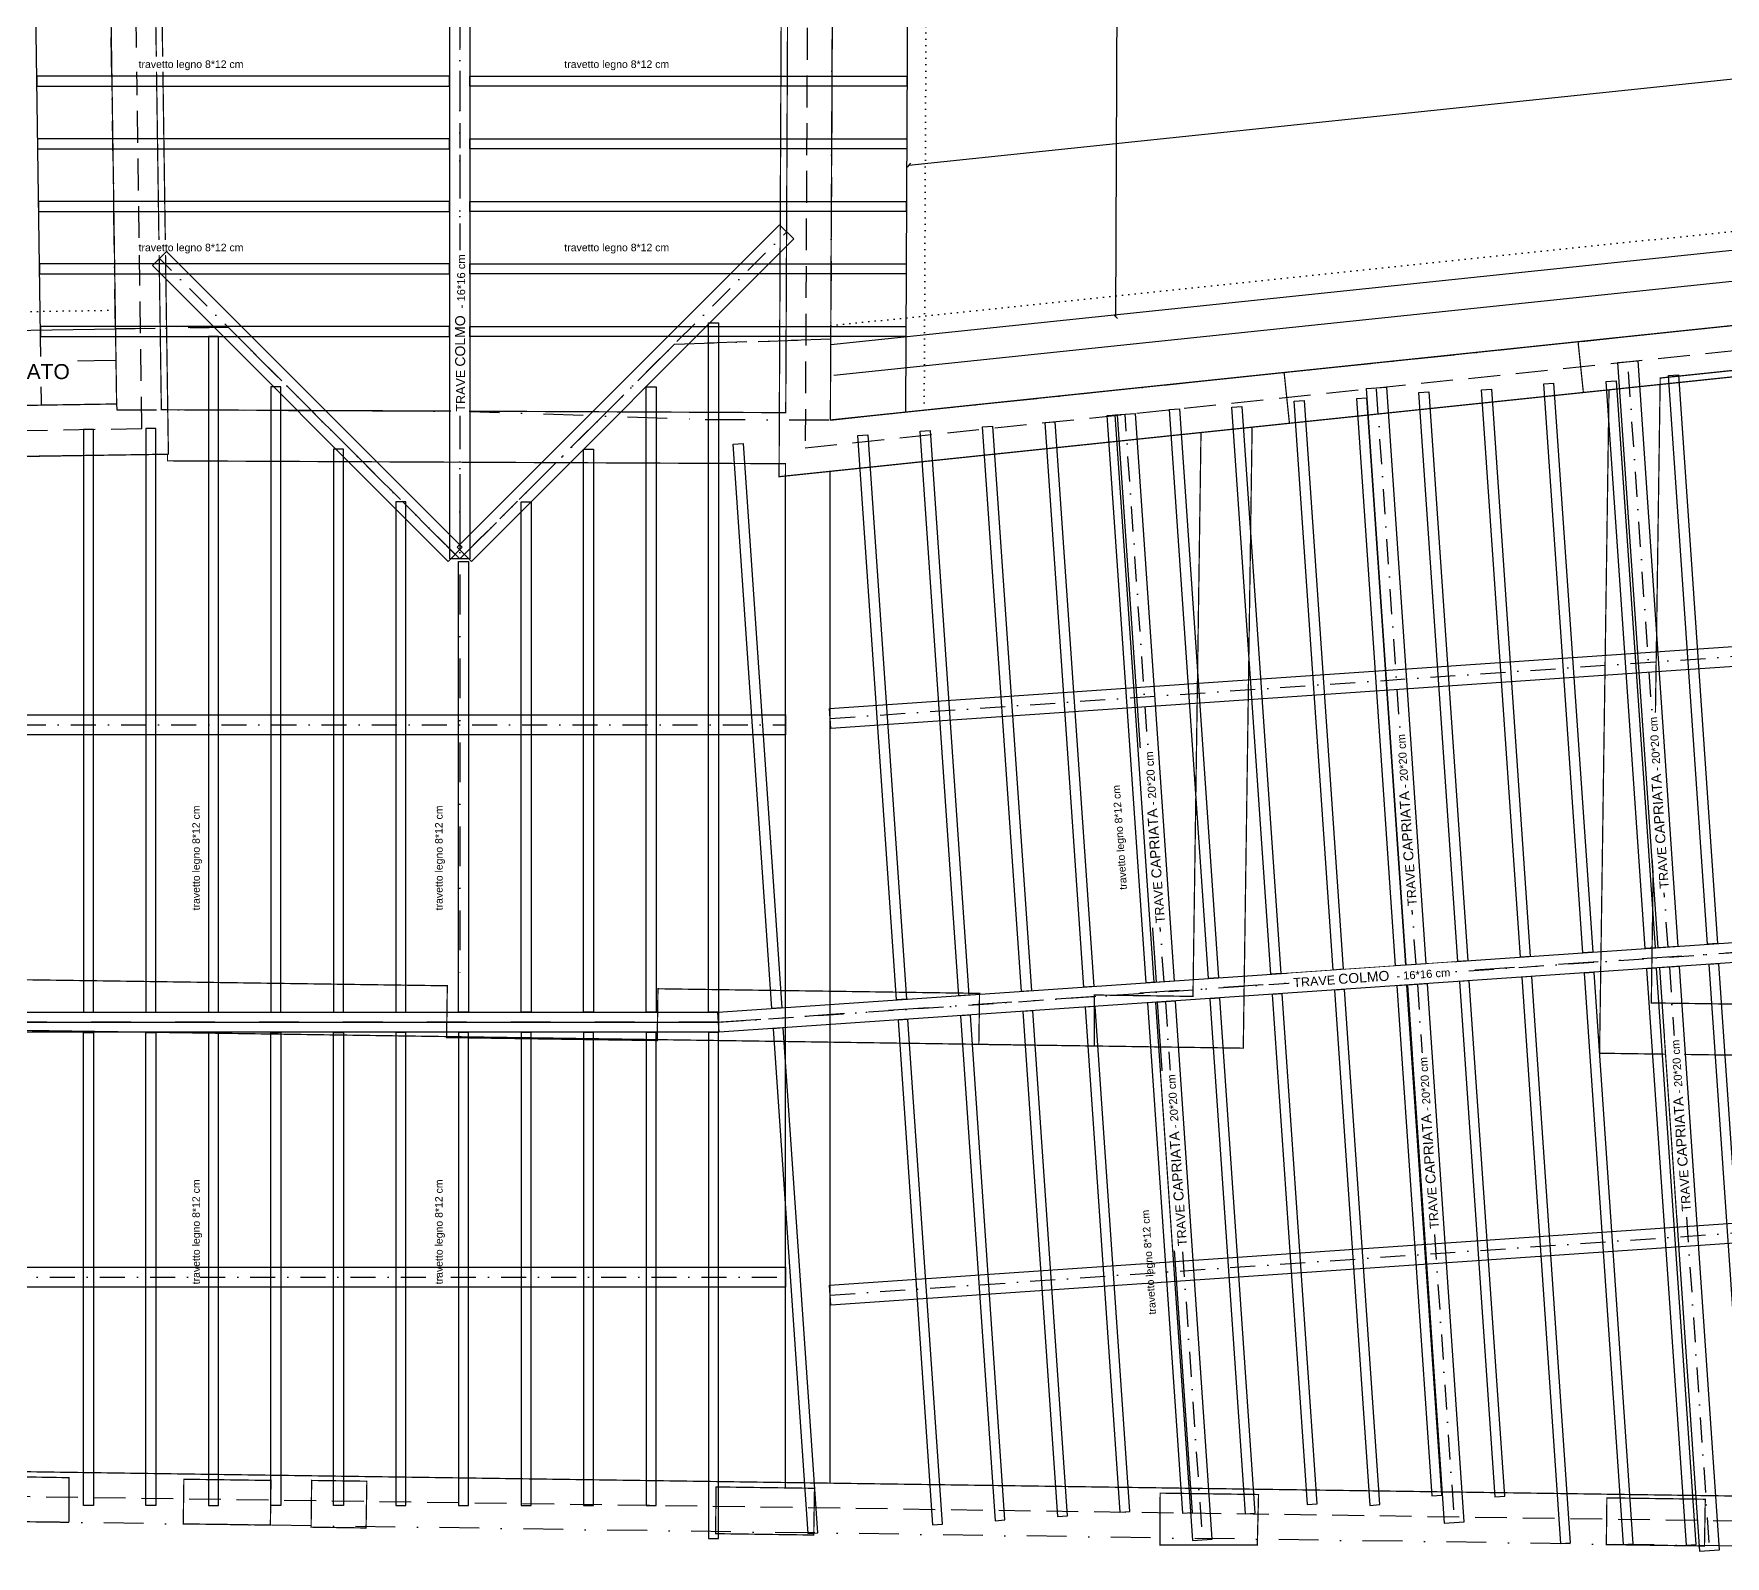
# Model space of a CAD drawing. Header units: millimetres. Extents: x 1607 to 8094, y 411 to 16262.
# Drawn here: x 4480 to 5832, y 11658 to 12876 of the extents above; entities that cross this region are included whole.
import ezdxf

# ---------------------------------------------------------------- set-up
doc = ezdxf.new("R2010")
doc.units = ezdxf.units.MM
for name, pattern in [('PUNTO', [0.25, 0, -0.25]), ('Punto e Tratto', [0.670278, 0.3175, -0.176389, 0, -0.176389]), ('TRATTEGGIATA', [19.05, 12.7, -6.35]), ('TRATTOPUNTO', [1, 0.5, -0.25, 0, -0.25])]:
    doc.linetypes.add(name, pattern=pattern)
for name, color, linetype in [('00_CARPENTERIA CA', 7, 'Continuous'), ('00_CARPENTERIA SECONDARIA', 40, 'Continuous'), ('00_CARPENTERIA TETTO', 5, 'Continuous'), ('00_STRUTTURE MURI', 1, 'Continuous'), ('B_QUOTE_100', 1, 'Continuous'), ('TESTO MEDIO', 2, 'Continuous')]:
    doc.layers.add(name, color=color, linetype=linetype)
doc.styles.add('ARIAL', font='arial.ttf')
doc.styles.get("Standard").update_dxf_attribs({"font": 'arial.ttf'})
doc.dimstyles.new('ARIAL', dxfattribs={"dimtxt": 7, "dimasz": 3, "dimexe": 0.18, "dimexo": 0.0625, "dimgap": 0.09, "dimtad": 0, "dimlfac": 0.01, "dimzin": 0, "dimtxsty": 'Standard', "dimblk": 'OBLIQUE', "dimcen": 0.09, "dimse1": 1, "dimse2": 1, "dimadec": 0, "dimazin": 0, "dimtfac": 1, "dimtofl": 0, "dimtmove": 0, "dimatfit": 3, "dimfxl": 1, "dimtolj": 1, "dimtzin": 0, "dimarcsym": 0})

# ---------------------------------------------------------------- blocks, each defined once
blk = doc.blocks.new('*U250')
at = {"layer": '00_CARPENTERIA TETTO'}
blk.add_lwpolyline([(-19870.9, -4326.2), (-18319.5, -4326.2), (-18319.5, -4342.2), (-19870.9, -4342.2)], close=True, dxfattribs=at)
at = {"layer": '00_CARPENTERIA TETTO', "linetype": 'TRATTOPUNTO', "ltscale": 40}
blk.add_lwpolyline([(-19870.9, -4334.2), (-18319.5, -4334.2)], dxfattribs=at)
blk = doc.blocks.new('*U246')
at = {"layer": '00_CARPENTERIA TETTO'}
blk.add_lwpolyline([(-19870.9, -4326.2), (-18670.5, -4326.2), (-18670.5, -4342.2), (-19870.9, -4342.2)], close=True, dxfattribs=at)
at = {"layer": '00_CARPENTERIA TETTO', "linetype": 'TRATTOPUNTO', "ltscale": 40}
blk.add_lwpolyline([(-19870.9, -4334.2), (-18670.5, -4334.2)], dxfattribs=at)
blk = doc.blocks.new('*U305')
at = {"layer": '00_CARPENTERIA SECONDARIA', "color": 40}
blk.add_lwpolyline([(0, 4), (349.6, 4), (349.6, -4), (0, -4)], close=True, dxfattribs=at)
blk = doc.blocks.new('*U315')
at = {"layer": '00_CARPENTERIA SECONDARIA', "color": 40}
blk.add_lwpolyline([(0, 4), (330.2, 4), (330.2, -4), (0, -4)], close=True, dxfattribs=at)
blk = doc.blocks.new('*U304')
at = {"layer": '00_CARPENTERIA SECONDARIA', "color": 40}
blk.add_lwpolyline([(0, 4), (349.4, 4), (349.4, -4), (0, -4)], close=True, dxfattribs=at)
blk = doc.blocks.new('*U311')
at = {"layer": '00_CARPENTERIA SECONDARIA', "color": 40}
blk.add_lwpolyline([(0, 4), (329.5, 4), (329.5, -4), (0, -4)], close=True, dxfattribs=at)
blk = doc.blocks.new('*U303')
at = {"layer": '00_CARPENTERIA SECONDARIA', "color": 40}
blk.add_lwpolyline([(0, 4), (349.1, 4), (349.1, -4), (0, -4)], close=True, dxfattribs=at)
blk = doc.blocks.new('*U310')
at = {"layer": '00_CARPENTERIA SECONDARIA', "color": 40}
blk.add_lwpolyline([(0, 4), (328.7, 4), (328.7, -4), (0, -4)], close=True, dxfattribs=at)
blk = doc.blocks.new('*U302')
at = {"layer": '00_CARPENTERIA SECONDARIA', "color": 40}
blk.add_lwpolyline([(0, 4), (348.9, 4), (348.9, -4), (0, -4)], close=True, dxfattribs=at)
blk = doc.blocks.new('*U308')
at = {"layer": '00_CARPENTERIA SECONDARIA', "color": 40}
blk.add_lwpolyline([(0, 4), (328, 4), (328, -4), (0, -4)], close=True, dxfattribs=at)
blk = doc.blocks.new('*U301')
at = {"layer": '00_CARPENTERIA SECONDARIA', "color": 40}
blk.add_lwpolyline([(0, 4), (348.7, 4), (348.7, -4), (0, -4)], close=True, dxfattribs=at)
blk = doc.blocks.new('*U309')
at = {"layer": '00_CARPENTERIA SECONDARIA', "color": 40}
blk.add_lwpolyline([(0, 4), (327.3, 4), (327.3, -4), (0, -4)], close=True, dxfattribs=at)
blk = doc.blocks.new('*U252')
at = {"layer": '00_CARPENTERIA TETTO'}
blk.add_lwpolyline([(-19870.9, -4326.2), (-19506.2, -4326.2), (-19506.2, -4342.2), (-19870.9, -4342.2)], close=True, dxfattribs=at)
at = {"layer": '00_CARPENTERIA TETTO', "linetype": 'TRATTOPUNTO', "ltscale": 40}
blk.add_lwpolyline([(-19870.9, -4334.2), (-19506.2, -4334.2)], dxfattribs=at)
blk = doc.blocks.new('*U251')
at = {"layer": '00_CARPENTERIA TETTO'}
blk.add_lwpolyline([(-19870.9, -4326.2), (-19536.4, -4326.2), (-19536.4, -4342.2), (-19870.9, -4342.2)], close=True, dxfattribs=at)
at = {"layer": '00_CARPENTERIA TETTO', "linetype": 'TRATTOPUNTO', "ltscale": 40}
blk.add_lwpolyline([(-19870.9, -4334.2), (-19536.4, -4334.2)], dxfattribs=at)
blk = doc.blocks.new('*U263')
at = {"layer": '00_CARPENTERIA TETTO'}
blk.add_lwpolyline([(-19870.9, -4326.2), (-18293.1, -4326.2), (-18293.1, -4342.2), (-19870.9, -4342.2)], close=True, dxfattribs=at)
at = {"layer": '00_CARPENTERIA TETTO', "linetype": 'TRATTOPUNTO', "ltscale": 40}
blk.add_lwpolyline([(-19870.9, -4334.2), (-18293.1, -4334.2)], dxfattribs=at)
blk = doc.blocks.new('*U405')
at = {"layer": '00_CARPENTERIA SECONDARIA', "color": 40}
blk.add_lwpolyline([(0, 4), (452.4, 4), (452.4, -4), (0, -4)], close=True, dxfattribs=at)
blk = doc.blocks.new('*U403')
at = {"layer": '00_CARPENTERIA SECONDARIA', "color": 40}
blk.add_lwpolyline([(0, 4), (404.6, 4), (404.6, -4), (0, -4)], close=True, dxfattribs=at)
blk = doc.blocks.new('*U406')
at = {"layer": '00_CARPENTERIA SECONDARIA', "color": 40}
blk.add_lwpolyline([(0, 4), (454.6, 4), (454.6, -4), (0, -4)], close=True, dxfattribs=at)
blk = doc.blocks.new('*U401')
at = {"layer": '00_CARPENTERIA SECONDARIA', "color": 40}
blk.add_lwpolyline([(0, 4), (408.8, 4), (408.8, -4), (0, -4)], close=True, dxfattribs=at)
blk = doc.blocks.new('*U404')
at = {"layer": '00_CARPENTERIA SECONDARIA', "color": 40}
blk.add_lwpolyline([(0, 4), (456, 4), (456, -4), (0, -4)], close=True, dxfattribs=at)
blk = doc.blocks.new('*U402')
at = {"layer": '00_CARPENTERIA SECONDARIA', "color": 40}
blk.add_lwpolyline([(0, 4), (412.9, 4), (412.9, -4), (0, -4)], close=True, dxfattribs=at)
blk = doc.blocks.new('*U437')
at = {"layer": '00_CARPENTERIA SECONDARIA', "color": 40}
blk.add_lwpolyline([(0, 4), (453.9, 4), (453.9, -4), (0, -4)], close=True, dxfattribs=at)
blk = doc.blocks.new('*U438')
at = {"layer": '00_CARPENTERIA SECONDARIA', "color": 40}
blk.add_lwpolyline([(0, 4), (458, 4), (458, -4), (0, -4)], close=True, dxfattribs=at)
blk = doc.blocks.new('*U439')
at = {"layer": '00_CARPENTERIA SECONDARIA', "color": 40}
blk.add_lwpolyline([(0, 4), (462.1, 4), (462.1, -4), (0, -4)], close=True, dxfattribs=at)
blk = doc.blocks.new('*U440')
at = {"layer": '00_CARPENTERIA SECONDARIA', "color": 40}
blk.add_lwpolyline([(0, 4), (466.2, 4), (466.2, -4), (0, -4)], close=True, dxfattribs=at)
blk = doc.blocks.new('*U407')
at = {"layer": '00_CARPENTERIA SECONDARIA', "color": 40}
blk.add_lwpolyline([(0, 4), (500.2, 4), (500.2, -4), (0, -4)], close=True, dxfattribs=at)
blk = doc.blocks.new('*U409')
at = {"layer": '00_CARPENTERIA SECONDARIA', "color": 40}
blk.add_lwpolyline([(0, 4), (378.3, 4), (378.3, -4), (0, -4)], close=True, dxfattribs=at)
blk = doc.blocks.new('*U408')
at = {"layer": '00_CARPENTERIA SECONDARIA', "color": 40}
blk.add_lwpolyline([(0, 4), (551.3, 4), (551.3, -4), (0, -4)], close=True, dxfattribs=at)
blk = doc.blocks.new('*U412')
at = {"layer": '00_CARPENTERIA SECONDARIA', "color": 40}
blk.add_lwpolyline([(0, 4), (450.2, 4), (450.2, -4), (0, -4)], close=True, dxfattribs=at)
blk = doc.blocks.new('*U411')
at = {"layer": '00_CARPENTERIA SECONDARIA', "color": 40}
blk.add_lwpolyline([(0, 4), (408.2, 4), (408.2, -4), (0, -4)], close=True, dxfattribs=at)
blk = doc.blocks.new('*U410')
at = {"layer": '00_CARPENTERIA SECONDARIA', "color": 40}
blk.add_lwpolyline([(0, 4), (360.5, 4), (360.5, -4), (0, -4)], close=True, dxfattribs=at)
blk = doc.blocks.new('*U415')
at = {"layer": '00_CARPENTERIA SECONDARIA', "color": 40}
blk.add_lwpolyline([(0, 4), (466.1, 4), (466.1, -4), (0, -4)], close=True, dxfattribs=at)
blk = doc.blocks.new('*U414')
at = {"layer": '00_CARPENTERIA SECONDARIA', "color": 40}
blk.add_lwpolyline([(0, 4), (466.7, 4), (466.7, -4), (0, -4)], close=True, dxfattribs=at)
blk = doc.blocks.new('*U413')
at = {"layer": '00_CARPENTERIA SECONDARIA', "color": 40}
blk.add_lwpolyline([(0, 4), (540.4, 4), (540.4, -4), (0, -4)], close=True, dxfattribs=at)
blk = doc.blocks.new('*U494')
at = {"layer": '00_CARPENTERIA TETTO'}
blk.add_lwpolyline([(-19870.9, -4326.2), (-19401.7, -4326.2), (-19401.7, -4342.2), (-19870.9, -4342.2)], close=True, dxfattribs=at)
at = {"layer": '00_CARPENTERIA TETTO', "linetype": 'TRATTOPUNTO', "ltscale": 40}
blk.add_lwpolyline([(-19870.9, -4334.2), (-19401.7, -4334.2)], dxfattribs=at)
blk = doc.blocks.new('*U270')
at = {"layer": '00_CARPENTERIA TETTO'}
blk.add_lwpolyline([(-19870.9, -4326.2), (-19403.4, -4326.2), (-19403.4, -4342.2), (-19870.9, -4342.2)], close=True, dxfattribs=at)
at = {"layer": '00_CARPENTERIA TETTO', "linetype": 'TRATTOPUNTO', "ltscale": 40}
blk.add_lwpolyline([(-19870.9, -4334.2), (-19403.4, -4334.2)], dxfattribs=at)
blk = doc.blocks.new('*U493')
at = {"layer": '00_CARPENTERIA TETTO'}
blk.add_lwpolyline([(-19870.9, -4326.2), (-19408.8, -4326.2), (-19408.8, -4342.2), (-19870.9, -4342.2)], close=True, dxfattribs=at)
at = {"layer": '00_CARPENTERIA TETTO', "linetype": 'TRATTOPUNTO', "ltscale": 40}
blk.add_lwpolyline([(-19870.9, -4334.2), (-19408.8, -4334.2)], dxfattribs=at)
blk = doc.blocks.new('*U268')
at = {"layer": '00_CARPENTERIA TETTO'}
blk.add_lwpolyline([(-19870.9, -4326.2), (-19439.6, -4326.2), (-19439.6, -4342.2), (-19870.9, -4342.2)], close=True, dxfattribs=at)
at = {"layer": '00_CARPENTERIA TETTO', "linetype": 'TRATTOPUNTO', "ltscale": 40}
blk.add_lwpolyline([(-19870.9, -4334.2), (-19439.6, -4334.2)], dxfattribs=at)
blk = doc.blocks.new('*U278')
at = {"layer": '00_CARPENTERIA TETTO', "color": 40}
blk.add_lwpolyline([(0, 8), (972.4, 8), (972.4, -8), (0, -8)], close=True, dxfattribs=at)
at = {"layer": '00_CARPENTERIA TETTO', "color": 40, "linetype": 'TRATTOPUNTO', "ltscale": 40}
blk.add_lwpolyline([(0, 0), (972.4, 0)], dxfattribs=at)
blk = doc.blocks.new('*U492')
at = {"layer": '00_CARPENTERIA TETTO'}
blk.add_lwpolyline([(-19870.9, -4326.2), (-19416.1, -4326.2), (-19416.1, -4342.2), (-19870.9, -4342.2)], close=True, dxfattribs=at)
at = {"layer": '00_CARPENTERIA TETTO', "linetype": 'TRATTOPUNTO', "ltscale": 40}
blk.add_lwpolyline([(-19870.9, -4334.2), (-19416.1, -4334.2)], dxfattribs=at)
blk = doc.blocks.new('*U497')
at = {"layer": '00_CARPENTERIA TETTO', "color": 40}
blk.add_lwpolyline([(0, 8), (1464.1, 8), (1464.1, -8), (0, -8)], close=True, dxfattribs=at)
at = {"layer": '00_CARPENTERIA TETTO', "color": 40, "linetype": 'TRATTOPUNTO', "ltscale": 40}
blk.add_lwpolyline([(0, 0), (1464.1, 0)], dxfattribs=at)
blk = doc.blocks.new('*U498')
at = {"layer": '00_CARPENTERIA TETTO', "color": 40}
blk.add_lwpolyline([(0, 8), (1487.6, 8), (1487.6, -8), (0, -8)], close=True, dxfattribs=at)
at = {"layer": '00_CARPENTERIA TETTO', "color": 40, "linetype": 'TRATTOPUNTO', "ltscale": 40}
blk.add_lwpolyline([(0, 0), (1487.6, 0)], dxfattribs=at)
blk = doc.blocks.new('*U499')
at = {"layer": '00_CARPENTERIA TETTO', "color": 40}
blk.add_lwpolyline([(0, 8), (829, 8), (829, -8), (0, -8)], close=True, dxfattribs=at)
at = {"layer": '00_CARPENTERIA TETTO', "color": 40, "linetype": 'TRATTOPUNTO', "ltscale": 40}
blk.add_lwpolyline([(0, 0), (829, 0)], dxfattribs=at)
blk = doc.blocks.new('_OBLIQUE')
at = {"color": 0, "linetype": 'ByBlock'}
blk.add_line((-0.5, -0.5), (0.5, 0.5), dxfattribs=at)
blk = doc.blocks.new('*D580')
at = {"layer": 'B_QUOTE_100', "color": 0, "lineweight": -2, "transparency": 16777216}
for p, q in [((7127.5, 12974.6), (6202.5, 12877.8)), ((5179.4, 12770.7), (6104.4, 12867.5))]:
    blk.add_line(p, q, dxfattribs=at)
at = {"layer": 'Defpoints', "color": 0, "transparency": 16777216}
for p in [(7127.5, 12974.6), (7140.1, 12854.1), (5192, 12650.2)]:
    blk.add_point(p, dxfattribs=at)
at = {"layer": 'B_QUOTE_100', "color": 0, "lineweight": -2, "transparency": 16777216, "xscale": 3, "yscale": 3, "zscale": 3}
for p, rotation in [((7127.5, 12974.6), 5.97474874367902), ((5179.4, 12770.7), 185.974748743679)]:
    blk.add_blockref('_OBLIQUE', p, dxfattribs=dict(at, rotation=rotation))
at = {"layer": 'B_QUOTE_100', "color": 0, "transparency": 16777216, "insert": (6153.4, 12872.6), "char_height": 30, "attachment_point": 5, "rotation": 5.9747}
blk.add_mtext('\\A1;19,59', dxfattribs=at)
blk = doc.blocks.new('*D615')
at = {"layer": 'B_QUOTE_100', "color": 0, "lineweight": -2, "transparency": 16777216}
for p, q in [((5352.7, 14359.9), (5349, 13554)), ((5344.8, 12649.5), (5348.6, 13455.5))]:
    blk.add_line(p, q, dxfattribs=at)
at = {"layer": 'Defpoints', "color": 0, "transparency": 16777216}
for p in [(5199.9, 14360.6), (5192, 12650.2), (5344.8, 12649.5)]:
    blk.add_point(p, dxfattribs=at)
at = {"layer": 'B_QUOTE_100', "color": 0, "lineweight": -2, "transparency": 16777216, "xscale": 3, "yscale": 3, "zscale": 3}
for p, rotation in [((5352.7, 14359.9), 89.73521092768813), ((5344.8, 12649.5), 269.7352109276882)]:
    blk.add_blockref('_OBLIQUE', p, dxfattribs=dict(at, rotation=rotation))
at = {"layer": 'B_QUOTE_100', "color": 0, "transparency": 16777216, "insert": (5348.8, 13504.7), "char_height": 30, "attachment_point": 5, "rotation": 89.7352}
blk.add_mtext('\\A1;17,10', dxfattribs=at)

msp = doc.modelspace()

# ---------------------------------------------------------------- linework, layer by layer
at = {"layer": '00_CARPENTERIA CA', "linetype": 'TRATTEGGIATA', "ltscale": 2}
msp.add_lwpolyline([(3687.023, 4783.244), (3652.716, 7958.356), (3463.149, 7955.448), (3423.866, 9608.062), (3562.661, 9605.729), (3569.764, 10028.195), (3420.803, 10030.7), (3425.899, 10333.793), (3450.296, 10333.383), (3467.373, 12288.713), (4088.208, 12278.917), (4084.274, 12552.551), (4566.086, 12560.057), (4538.769, 14460.005), (5104.589, 14290.066), (5096.523, 12544.697), (7054.021, 12749.566), (7273.365, 10283.634), (7417.727, 9964.159), (7479.592, 8580.245), (7468.369, 7689.594), (7493.922, 7689.465), (7552.598, 4001.144)], dxfattribs=at)
msp.add_lwpolyline([(4408.055, 10317.308), (6523.672, 10281.713), (6533.905, 11676.692), (4431.424, 11706.585)], close=True, dxfattribs=at)
at = {"layer": '00_CARPENTERIA SECONDARIA'}
msp.add_lwpolyline([(4485.655, 12578.806), (4457.208, 14568.032), (5184.864, 14349.486), (5176.655, 12573.192)], dxfattribs=at)
at = {"layer": '00_CARPENTERIA SECONDARIA', "linetype": 'Punto e Tratto', "ltscale": 100}
msp.add_lwpolyline([(4820.212, 13987.206), (4820.212, 12121.03)], dxfattribs=at)
at = {"layer": '00_CARPENTERIA TETTO', "color": 7, "linetype": 'PUNTO', "ltscale": 20}
for points in [[(4470.657, 12578.573), (4441.917, 14588.286), (5199.916, 14360.627), (5191.662, 12574.763)], [(5116.974, 12642.356), (7140.098, 12854.093), (7366.565, 10308.085), (7511.817, 9986.641), (7556.577, 8985.369), (6583.641, 8995.018), (6584.069, 8909.282), (6584.069, 8833.984), (4135.611, 8876.207)], [(4135.611, 8876.207), (4153.329, 7871.024), (3370.414, 7859.015), (3328.381, 9627.327), (3332.256, 10415.32), (3373.394, 12385.207), (3991.81, 12375.45), (3987.919, 12646.061), (4544.646, 12654.734)]]:
    msp.add_lwpolyline(points, dxfattribs=at)
at = {"layer": '00_CARPENTERIA TETTO', "linetype": 'Punto e Tratto', "ltscale": 100}
for points in [[(4518.379, 14487.012), (5124.658, 14304.921), (5116.924, 12631.583), (4991.889, 12627.487), (4820.212, 12455.81), (4634.883, 12641.138), (4544.861, 12639.736)], [(4428.388, 10336.969), (6503.82, 10302.049), (6513.76, 11656.976), (4451.086, 11686.304)]]:
    msp.add_lwpolyline(points, close=True, dxfattribs=at)
at = {"layer": '00_CARPENTERIA TETTO'}
for points in [[(5116.904, 12627.267), (7126.507, 12837.589), (7351.849, 10304.224), (7496.96, 9983.091), (7540.884, 9000.525), (6568.566, 9010.168), (6569.069, 8909.245), (6569.069, 8849.245), (4120.339, 8891.473)], [(4120.339, 8891.473), (4138.066, 7885.791), (3385.057, 7874.241), (3343.382, 9627.468), (3347.255, 10415.127), (3388.079, 12369.974), (4007.031, 12360.208), (4003.133, 12631.296), (4544.861, 12639.736)], [(5176.935, 12633.706), (5176.934, 12633.549)]]:
    msp.add_lwpolyline(points, dxfattribs=at)
at = {"layer": '00_CARPENTERIA TETTO', "color": 4}
for points in [[(7437.535, 9968.892), (7451.832, 10022.249), (7327.323, 10297.79), (7103.855, 12810.082), (5119.507, 12602.402)], [(3443.626, 7935.147), (3444.163, 7900.151), (3409.461, 7899.618), (3368.383, 9627.704), (3372.254, 10414.804), (3412.555, 12344.585), (4032.399, 12334.805), (4028.49, 12606.688), (4545.298, 12614.74)]]:
    msp.add_lwpolyline(points, dxfattribs=at)
at = {"layer": '00_CARPENTERIA TETTO', "linetype": 'Punto e Tratto', "ltscale": 100}
for points in [[(7072.142, 12771.572), (6601.246, 12193.588), (5027.101, 12085.317), (3826.715, 12085.317), (3447.549, 12309.028), (4067.914, 12299.24), (4063.989, 12572.237), (4545.801, 12579.743), (4545.871, 12574.934), (4616.234, 12574.934), (4820.212, 12573.991), (5016.626, 12567.372), (5116.625, 12566.91), (7072.142, 12771.572)], [(5116.924, 12631.583), (4991.889, 12627.487), (4820.212, 12455.81), (4634.883, 12641.138), (4544.861, 12639.736)], [(4544.861, 12639.736), (4604.932, 12640.672), (4604.932, 12640.672), (4634.883, 12641.138), (4820.212, 12455.81), (4991.889, 12627.487), (5116.924, 12631.583)]]:
    msp.add_lwpolyline(points, dxfattribs=at)
at = {"layer": '00_CARPENTERIA TETTO', "linetype": 'Continuous'}
msp.add_lwpolyline([(3826.715, 12085.317), (5027.101, 12085.317)], dxfattribs=at)
at = {"layer": '00_STRUTTURE MURI', "const_width": 1}
for points in [[(3667.243, 4762.799), (3632.934, 7938.05), (3443.626, 7935.147), (3403.376, 9628.409), (3543, 9626.062), (3549.431, 10008.534), (3400.47, 10011.039), (3406.238, 10354.126), (3430.473, 10353.719), (3447.549, 12309.028), (4067.914, 12299.24), (4063.989, 12572.237), (4545.801, 12579.743), (4518.379, 14487.012), (5124.658, 14304.921), (5116.625, 12566.91), (7072.142, 12771.572), (7292.986, 10288.782), (7437.535, 9968.892), (7499.197, 8589.542), (7499.711, 8589.542), (7488.621, 7709.492), (7513.608, 7709.366), (7572.914, 3981.47)], [(3707.612, 4804.524), (3673.307, 7979.492), (3483.47, 7976.58), (3445.193, 9586.883), (3583.126, 9584.564), (3590.928, 10048.66), (3441.968, 10051.164), (3446.363, 10312.629), (3470.929, 10312.216), (3488.006, 12267.567), (4109.332, 12257.764), (4105.388, 12532.06), (4587.201, 12539.566), (4559.993, 14431.895), (5083.699, 14274.604), (5075.598, 12521.575), (7035.159, 12726.66), (7252.941, 10278.276), (7397.109, 9959.233), (7458.769, 8579.911), (7447.289, 7668.882), (7473.432, 7668.75), (7531.452, 4021.623)], [(5714.602, 12629.493), (5479.518, 12604.89), (5483.766, 12564.294), (5453.922, 12561.17), (5446.854, 12064.653), (5446.854, 12064.653)]]:
    msp.add_lwpolyline(points, dxfattribs=at)
for points in [[(4573.196, 13158.693), (5083.567, 13141.849), (5080.937, 12572.786), (4581.587, 12575.094)], [(5780.296, 12600.458), (6521.25, 12678.005), (6516.938, 12090.242), (5773.184, 12100.829)], [(4105.38, 12532.589), (4586.526, 12539.507), (4586.502, 12534.253), (5080.748, 12531.969), (5080.703, 12522.11), (5413.04, 12556.892), (5406.622, 12106.047), (5327.774, 12107.169), (5327.774, 12066.385), (5235.363, 12067.663), (5235.944, 12108.477), (4978.734, 12112.138), (4978.144, 12070.725), (4809.689, 12073.122), (4810.278, 12114.536), (4108.185, 12124.53), (4109.332, 12257.764)], [(4387.721, 10297.648), (6543.523, 10261.376), (6554.05, 11696.408), (4411.763, 11726.867)], [(4599.581, 11719.984), (4669.266, 11719.028), (4668.776, 11683.316), (4599.09, 11684.273)], [(4701.772, 11719.012), (4745.925, 11718.397), (4745.301, 11681.032), (4701.354, 11681.644)], [(5025.257, 11713.834), (5103.95, 11712.737), (5103.327, 11675.373), (5024.839, 11676.466)], [(5380.369, 11708.874), (5459.062, 11707.777), (5458.071, 11667.411), (5380.154, 11667.411)], [(5737.64, 11705.088), (5816.333, 11703.992), (5815.71, 11666.628), (5737.222, 11667.721)]]:
    msp.add_lwpolyline(points, close=True, dxfattribs=at)
at = {"layer": '00_STRUTTURE MURI', "linetype": 'TRATTEGGIATA', "const_width": 1}
msp.add_lwpolyline([(5714.602, 12629.493), (5479.518, 12604.89), (5483.766, 12564.294), (5453.922, 12561.17), (5446.854, 12064.653), (4107.837, 12084.131), (4104.769, 11727.855), (4507.75, 11721.245), (4507.75, 11686.304), (4507.26, 11685.533), (4451.086, 11686.304), (4428.388, 10336.942), (6503.82, 10302.049), (6513.76, 11656.976), (6454.063, 11656.976), (6454.611, 11696.358), (6514.043, 11695.53), (6516.639, 12049.425), (5731.789, 12060.597), (5739.34, 12591.042), (5718.851, 12588.897)], close=True, dxfattribs=at)
for points in [[(5116.418, 12525.847), (5116.418, 11716.799)], [(5080.703, 12522.11), (5080.703, 11713.061)]]:
    msp.add_lwpolyline(points, dxfattribs=at)

# ---------------------------------------------------------------- block references
at = {"layer": '00_CARPENTERIA SECONDARIA', "xscale": -1}
for name, p in [('*U315', (4812.143, 12837.723)), ('*U311', (4812.143, 12787.723)), ('*U310', (4812.143, 12737.723))]:
    msp.add_blockref(name, p, dxfattribs=at)
at = {"layer": '00_CARPENTERIA SECONDARIA'}
for name, p in [('*U305', (4828.28, 12837.723)), ('*U304', (4828.28, 12787.723)), ('*U303', (4828.28, 12737.723))]:
    msp.add_blockref(name, p, dxfattribs=at)
for name, p, rotation in [('*U408', (5023.218, 12093.317), 89.99999999999491), ('*U407', (4973.218, 12093.317), 89.99999999999491), ('*U404', (5722.314, 12141.108), 93.92534918941581), ('*U406', (5772.197, 12144.531), 93.92534918941581), ('*U404', (5822.079, 12147.954), 93.92534918941581), ('*U406', (5672.431, 12137.685), 93.92534918941581), ('*U406', (5373.135, 12117.148), 93.92534918941581), ('*U404', (5423.018, 12120.571), 93.92534918941581), ('*U405', (5173.604, 12103.457), 93.92534918941581), ('*U405', (5223.487, 12106.88), 93.92534918941581), ('*U405', (5273.37, 12110.303), 93.92534918941581), ('*U405', (5323.252, 12113.726), 93.92534918941581), ('*U412', (4923.218, 12093.317), 89.99999999999491), ('*U405', (5073.839, 12096.611), 93.92534918941581), ('*U411', (4873.218, 12093.317), 89.99999999999491), ('*U410', (4823.218, 12093.317), 89.99999999999491), ('*U409', (4523.218, 12077.181), 270.0000000000051), ('*U409', (4573.218, 12077.181), 270.0000000000051), ('*U409', (4673.218, 12077.181), 270.0000000000051), ('*U409', (4723.218, 12077.181), 270.0000000000051)]:
    msp.add_blockref(name, p, dxfattribs=dict(at, rotation=rotation))
at = {"layer": '00_CARPENTERIA SECONDARIA', "xscale": -1}
for name, p, rotation in [('*U413', (4623.218, 12093.317), 270.0000000000051), ('*U407', (4673.218, 12093.317), 270.0000000000051), ('*U415', (4523.218, 12093.317), 270.0000000000051), ('*U414', (4573.218, 12093.317), 270.0000000000051), ('*U412', (4723.218, 12093.317), 270.0000000000051), ('*U411', (4773.218, 12093.317), 270.0000000000051), ('*U437', (5673.536, 12121.587), 93.92534918941584), ('*U438', (5723.419, 12125.01), 93.92534918941584), ('*U439', (5773.301, 12128.433), 93.92534918941584), ('*U440', (5823.184, 12131.855), 93.92534918941584), ('*U403', (5274.474, 12094.204), 93.92534918941584), ('*U403', (5324.357, 12097.627), 93.92534918941584), ('*U401', (5374.24, 12101.05), 93.92534918941584), ('*U402', (5424.122, 12104.473), 93.92534918941584), ('*U403', (5074.944, 12080.513), 93.92534918941584), ('*U403', (5174.709, 12087.359), 93.92534918941584), ('*U403', (5224.592, 12090.781), 93.92534918941584), ('*U409', (4623.218, 12077.181), 89.99999999999488), ('*U409', (4773.218, 12077.181), 89.99999999999488), ('*U409', (4823.218, 12077.181), 89.99999999999488), ('*U409', (4873.218, 12077.181), 89.99999999999488), ('*U409', (4923.218, 12077.181), 89.99999999999488), ('*U409', (4973.218, 12077.181), 89.99999999999488), ('*U403', (5023.218, 12077.181), 89.99999999999488)]:
    msp.add_blockref(name, p, dxfattribs=dict(at, rotation=rotation))
at = {"layer": '00_CARPENTERIA TETTO'}
for name, p, rotation in [('*U250', (9154.457, -5863.704), 270), ('*U494', (102.204, 31673.036), 93.92534918940856), ('*U263', (24554.688, 17769.677), 3.925349189415819)]:
    msp.add_blockref(name, p, dxfattribs=dict(at, rotation=rotation))
at = {"layer": '00_CARPENTERIA TETTO', "linetype": 'Continuous'}
msp.add_blockref('*U278', (4108.278, 12323.081), dxfattribs=at)
at = {"layer": '00_CARPENTERIA TETTO', "xscale": -1, "rotation": 93.92534918940856}
msp.add_blockref('*U270', (2823.892, -7991.516), dxfattribs=at)
at = {"layer": '00_CARPENTERIA TETTO'}
msp.add_blockref('*U246', (23697.625, 16419.563), dxfattribs=at)

# ---------------------------------------------------------------- dimensions: what is measured, and where the dimension line sits
at = {"layer": 'B_QUOTE_100'}
for p1, p2, distance, picture, middle in [((5199.916, 14360.627), (5192.011, 12650.209), 152.831, '*D615', (5348.793, 13504.712)), ((5192.011, 12650.209), (7140.098, 12854.093), 121.138, '*D580', (6153.445, 12872.632))]:
    dim = msp.add_aligned_dim(p1=p1, p2=p2, distance=distance, dimstyle='ARIAL', override={"dimtxt": 30}, dxfattribs=at)
    dim.commit()
    dim.dimension.update_dxf_attribs({"geometry": picture, "text_midpoint": middle})

# ---------------------------------------------------------------- next in the draw order: texts
at = {"layer": 'TESTO MEDIO', "attachment_point": 5, "line_spacing_factor": 0.967741, "style": 'ARIAL', "bg_fill": 3, "box_fill_scale": 1.5, "bg_fill_color": 256, "bg_fill_transparency": 0}
for s, insert, char_height in [('\\pxql;{\\C7;travetto legno 8*12 cm}', (4605.303, 12850.491), 6), ('\\pxql;{\\C7;travetto legno 8*12 cm}', (4945.787, 12850.491), 6), ('\\pxql;{\\C7;travetto legno 8*12 cm}', (4605.303, 12703.943), 6), ('\\pxql;{\\C7;travetto legno 8*12 cm}', (4945.787, 12703.943), 6), ('{\\C10;GRONDA CORNICIONE IN CALCESTRUZZO SAGOMATO}', (4284.353, 12605.536), 12)]:
    msp.add_mtext(s, dxfattribs=dict(at, insert=insert, char_height=char_height))
for s, insert, char_height, rotation in [('{\\H1.125x;\\C10;TRAVE\\H0.8889x;\\C7; \\H1.25x;COLMO \\H0.8x; - 16*16 cm}', (4820.594, 12636.492), 6.4, 90), ('{\\H1.125x;\\C10;TRAVE\\H0.8889x;\\C7; \\H1.25x;CAPRIATA\\H0.8x; - 20*20 cm}', (5778.518, 12260.864), 6.4, 93.925349), ('\\pxql;{\\C7;travetto legno 8*12 cm}', (5348.909, 12233.269), 6, 93.925349), ('\\pxql;{\\C7;travetto legno 8*12 cm}', (4610.226, 12216.769), 6, 90), ('\\pxql;{\\C7;travetto legno 8*12 cm}', (4804.447, 12216.769), 6, 90), ('{\\H1.125x;\\C10;TRAVE\\H0.8889x;\\C7; \\H1.25x;COLMO \\H0.8x; - 16*16 cm}', (5549.596, 12121.683), 6.4, 3.925349), ('{\\H1.125x;\\C10;TRAVE\\H0.8889x;\\C7; \\H1.25x;CAPRIATA\\H0.8x; - 20*20 cm}', (5796.234, 12002.683), 6.4, 93.925349), ('\\pxql;{\\C7;travetto legno 8*12 cm}', (4610.226, 11917.771), 6, 90), ('\\pxql;{\\C7;travetto legno 8*12 cm}', (4804.447, 11917.771), 6, 90), ('\\pxql;{\\C7;travetto legno 8*12 cm}', (5372.217, 11893.584), 6, 93.925349)]:
    msp.add_mtext(s, dxfattribs=dict(at, insert=insert, char_height=char_height, rotation=rotation))

# ---------------------------------------------------------------- next in the draw order: block references
at = {"layer": '00_CARPENTERIA SECONDARIA', "xscale": -1}
for name, p in [('*U308', (4812.143, 12687.723)), ('*U309', (4812.143, 12637.723))]:
    msp.add_blockref(name, p, dxfattribs=at)
at = {"layer": '00_CARPENTERIA SECONDARIA'}
for name, p in [('*U302', (4828.28, 12687.723)), ('*U301', (4828.28, 12637.723))]:
    msp.add_blockref(name, p, dxfattribs=at)
at = {"layer": '00_CARPENTERIA SECONDARIA', "rotation": 93.92534918941581}
for name, p in [('*U404', (5522.783, 12127.417)), ('*U406', (5572.666, 12130.84)), ('*U404', (5622.549, 12134.263)), ('*U406', (5472.901, 12123.994))]:
    msp.add_blockref(name, p, dxfattribs=at)
at = {"layer": '00_CARPENTERIA TETTO'}
for name, p, rotation in [('*U252', (15809.944, 29575.092), 44.99999999999957), ('*U493', (-99.322, 31659.208), 93.92534918940856), ('*U492', (-300.848, 31645.379), 93.92534918940856)]:
    msp.add_blockref(name, p, dxfattribs=dict(at, rotation=rotation))
at = {"layer": '00_CARPENTERIA TETTO', "xscale": -1}
for name, p, rotation in [('*U251', (-6169.521, 29575.092), 315.0000000000005), ('*U401', (5474.005, 12107.896), 93.92534918941584), ('*U402', (5523.888, 12111.318), 93.92534918941584), ('*U401', (5573.771, 12114.741), 93.92534918941584), ('*U268', (2622.366, -8005.344), 93.92534918940856), ('*U402', (5623.653, 12118.164), 93.92534918941584), ('*U268', (2420.84, -8019.172), 93.92534918940856)]:
    msp.add_blockref(name, p, dxfattribs=dict(at, rotation=rotation))
at = {"layer": '00_CARPENTERIA TETTO', "linetype": 'Continuous'}
msp.add_blockref('*U499', (4251.715, 11881.608), dxfattribs=at)

# ---------------------------------------------------------------- next in the draw order: texts
at = {"layer": 'TESTO MEDIO', "char_height": 6.4, "attachment_point": 5, "rotation": 93.925349, "line_spacing_factor": 0.967741, "style": 'ARIAL', "bg_fill": 3, "box_fill_scale": 1.5, "bg_fill_color": 256, "bg_fill_transparency": 0}
for insert in [(5576.992, 12247.035), (5375.466, 12233.207), (5594.708, 11988.855), (5393.182, 11975.026)]:
    msp.add_mtext('{\\H1.125x;\\C10;TRAVE\\H0.8889x;\\C7; \\H1.25x;CAPRIATA\\H0.8x; - 20*20 cm}', dxfattribs=dict(at, insert=insert))

# ---------------------------------------------------------------- next in the draw order: block references
at = {"layer": '00_CARPENTERIA TETTO', "linetype": 'Continuous', "rotation": 3.925349189408777}
for name, p in [('*U497', (5116.418, 12328.271)), ('*U498', (5116.418, 11867.249))]:
    msp.add_blockref(name, p, dxfattribs=at)

doc.saveas('drawing.dxf')
